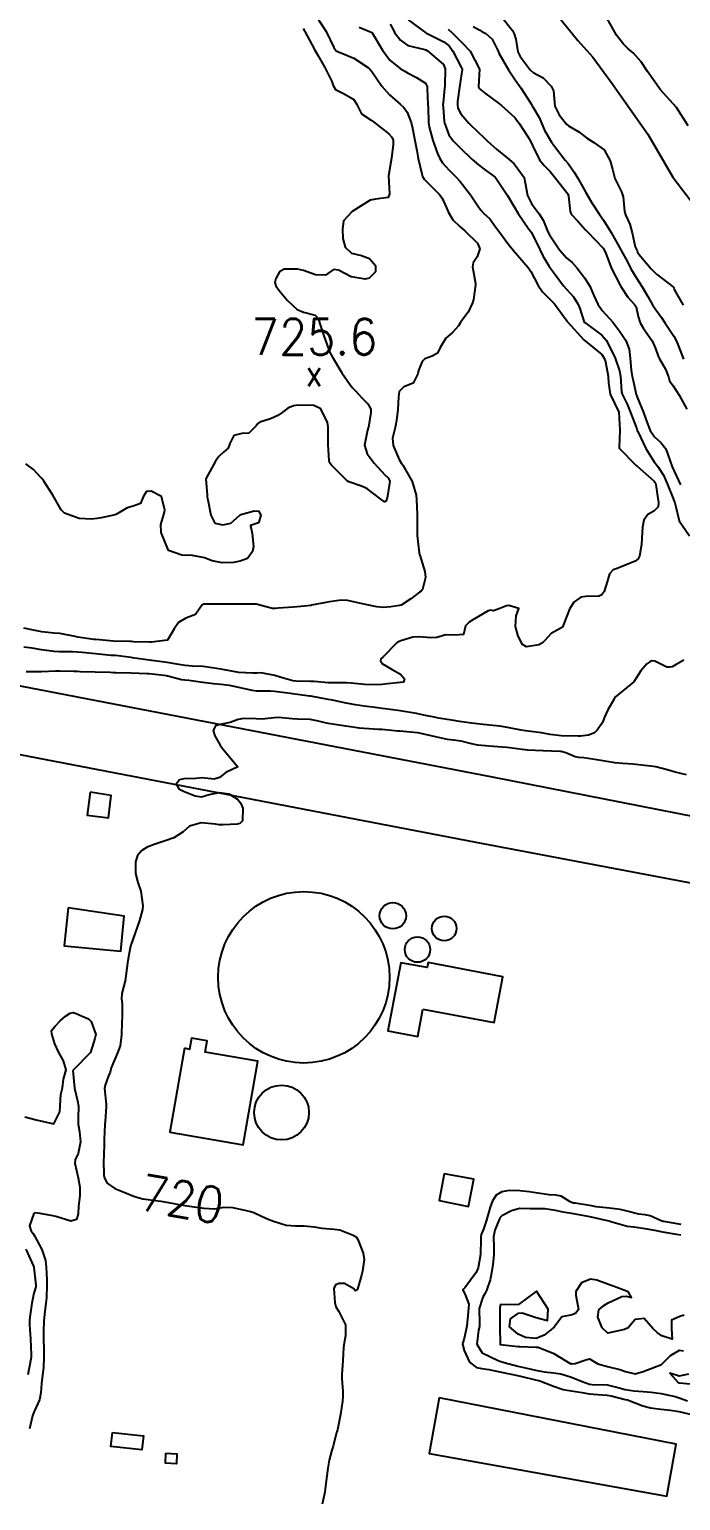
# Model space of a CAD drawing. Header units: metres. Extents: x 307586 to 320046, y 7427249 to 7434250.
# Drawn here: x 311384.5 to 311457.1, y 7432125.7 to 7432289.6 of the extents above; entities that cross this region are included whole.
import ezdxf
from ezdxf.enums import TextEntityAlignment as Align

# ---------------------------------------------------------------- set-up
doc = ezdxf.new("R2010")
doc.units = ezdxf.units.M
doc.header["$MEASUREMENT"] = 0
for name, color, linetype in [('Cotas', 45, 'Continuous'), ('Curvas de Nivel 1m', 11, 'Continuous'), ('Curvas de Nivel 5m', 15, 'Continuous'), ('Edificações', 30, 'Continuous'), ('Hidrografia', 140, 'Continuous'), ('Pontos Cotados', 45, 'Continuous'), ('Vias Primárias', 230, 'Continuous')]:
    doc.layers.add(name, color=color, linetype=linetype)
doc.styles.add('Style-STANDARD', font='STANDARD.shx')

# ---------------------------------------------------------------- blocks, each defined once
blk = doc.blocks.new('ELVTXT_121')
at = {"layer": 'Pontos Cotados', "linetype": 'Continuous', "style": 'Style-STANDARD'}
for s, height, p in [('725.6', 4, (0, 4)), ('x', 3, (0, 0))]:
    blk.add_text(s, height=height, dxfattribs=at).set_placement(p, align=Align.MIDDLE_CENTER)

msp = doc.modelspace()

# ---------------------------------------------------------------- linework, layer by layer
at = {"layer": 'Curvas de Nivel 1m', "flags": 128}
for points, elevation in [([(311437.03, 7432291.09), (311438.35, 7432289.43), (311438.53, 7432289.07), (311438.7, 7432288.48), (311438.92, 7432287.07), (311439.2, 7432286.54), (311440.3, 7432285.05), (311440.65, 7432284.76), (311441.77, 7432284.16), (311442.64, 7432283.23), (311442.77, 7432283.02), (311442.92, 7432282.72), (311443.07, 7432281.02), (311443.55, 7432280.06), (311444.36, 7432279), (311444.58, 7432278.81), (311445.73, 7432278.14), (311446.57, 7432277.49), (311447.41, 7432276.96), (311448.55, 7432276.15), (311449.22, 7432274.94), (311449.49, 7432273.98), (311449.74, 7432272.94), (311450.49, 7432271.46), (311450.67, 7432270.93), (311450.82, 7432269.28), (311450.93, 7432268.92), (311451.41, 7432267.87), (311451.66, 7432266.91), (311452, 7432265.33), (311452.22, 7432264.9), (311452.28, 7432264.77), (311452.41, 7432264.52), (311453.79, 7432262.89), (311454.38, 7432262.29), (311456.28, 7432260.85), (311456.32, 7432260.8), (311456.36, 7432260.6), (311457.35, 7432258.84)], 717), ([(311457.89, 7432278.84), (311456.6, 7432280.85), (311454.8, 7432282.88), (311454.73, 7432282.98), (311454.64, 7432283.11), (311453.37, 7432284.89), (311452.67, 7432285.94), (311451.82, 7432286.91), (311451.2, 7432287.44), (311450.69, 7432287.93), (311449.93, 7432288.94), (311448.83, 7432290.84)], 717), ([(311421.24, 7432289.82), (311422.59, 7432289.26), (311422.67, 7432289.23), (311422.7, 7432289.2), (311423.84, 7432287.25), (311424.67, 7432286.14), (311425.8, 7432285.22), (311426.35, 7432284.91), (311426.65, 7432284.74), (311427.64, 7432284.2), (311428.64, 7432283.56), (311428.81, 7432283.19), (311428.84, 7432282.98), (311428.91, 7432281.19), (311428.92, 7432280.87), (311428.99, 7432279.19), (311429.04, 7432278.72), (311429.44, 7432277.18), (311429.96, 7432275.75), (311430.22, 7432275.17), (311430.53, 7432274.69), (311431.26, 7432273.9), (311432.01, 7432273.15), (311432.5, 7432272.61), (311433.67, 7432271.13), (311434.47, 7432269.92), (311434.8, 7432269.44), (311435.12, 7432269.11), (311435.8, 7432268.45), (311436.45, 7432267.59), (311436.8, 7432267.09), (311437.93, 7432265.56), (311438.33, 7432265.07), (311438.41, 7432264.97), (311440.08, 7432263.05), (311440.39, 7432262.61), (311441.21, 7432261.04), (311441.67, 7432260.34), (311442.35, 7432259.68), (311443, 7432259.01), (311444.33, 7432257.23), (311444.4, 7432257.08), (311444.47, 7432257), (311446.29, 7432254.97), (311448.28, 7432253.34), (311448.54, 7432252.95), (311448.69, 7432252.52), (311448.99, 7432250.94), (311449.03, 7432250.15), (311449.22, 7432248.94), (311450.2, 7432246.93), (311450.3, 7432244.93), (311450.22, 7432242.99), (311450.23, 7432242.93), (311452.12, 7432241), (311452.22, 7432240.9), (311454.11, 7432239.23), (311454.26, 7432239.03), (311454.32, 7432238.88), (311454.53, 7432237.32), (311454.61, 7432236.87), (311454.56, 7432236.39), (311454.07, 7432235.9), (311453.42, 7432235.53), (311452.97, 7432234.89), (311452.81, 7432234.13), (311452.75, 7432232.89), (311452.72, 7432232.19), (311452.47, 7432230.9), (311452.32, 7432230.58), (311452, 7432230.35), (311450.99, 7432229.91), (311449.99, 7432229.53), (311449.54, 7432229.38), (311449.15, 7432228.94), (311448.87, 7432228.04), (311448.55, 7432226.94), (311448.3, 7432226.6), (311447.96, 7432226.43), (311446.51, 7432226.41), (311445.95, 7432226.32), (311445.18, 7432225.75), (311444.7, 7432224.99), (311443.91, 7432223), (311442.64, 7432222.28), (311441.89, 7432221.45), (311441.69, 7432221.22), (311441.26, 7432221.03), (311439.88, 7432220.81), (311439.46, 7432221.05), (311438.98, 7432221.98), (311438.67, 7432223.06), (311438.76, 7432224.23), (311439.04, 7432225.06), (311437.94, 7432225.39), (311437.66, 7432225.35), (311436.91, 7432225.08), (311436.21, 7432224.81), (311435.93, 7432224.89), (311435.62, 7432224.79), (311433.92, 7432223.79), (311433.5, 7432223.54), (311433.1, 7432223.13), (311432.86, 7432222.17), (311431.9, 7432222.1), (311430.92, 7432222.13), (311429.89, 7432221.83), (311429.28, 7432221.78), (311427.89, 7432221.92), (311427.23, 7432221.86), (311425.89, 7432221.46), (311425.71, 7432221.39), (311425.45, 7432221.22), (311423.87, 7432219.65), (311423.66, 7432219.45), (311423.61, 7432219.24), (311423.86, 7432218.88), (311424.91, 7432218.28), (311425.85, 7432217.73), (311426.31, 7432217.21), (311426.18, 7432216.86), (311425.84, 7432216.81), (311424.39, 7432216.67), (311423.83, 7432216.61), (311422.54, 7432216.55), (311421.83, 7432216.61), (311420.36, 7432216.75), (311419.84, 7432216.77), (311418.37, 7432216.77), (311417.84, 7432216.79), (311416.25, 7432216.92), (311415.84, 7432216.93), (311414.22, 7432216.97), (311413.84, 7432217.02), (311412.56, 7432217.37), (311411.85, 7432217.6), (311410.32, 7432217.88), (311409.85, 7432217.86), (311409.41, 7432217.85), (311407.85, 7432217.95), (311407.26, 7432218.03), (311405.85, 7432218.29), (311404.86, 7432218.47), (311403.85, 7432218.6), (311402.69, 7432218.65), (311401.86, 7432218.72), (311401.16, 7432218.82), (311399.86, 7432219.04), (311398.14, 7432219.27), (311397.86, 7432219.31), (311396, 7432219.57), (311395.86, 7432219.59), (311394.08, 7432219.81), (311393.87, 7432219.83), (311393.62, 7432219.84), (311391.87, 7432220), (311390.37, 7432220.15), (311389.87, 7432220.2), (311389.3, 7432220.23), (311387.87, 7432220.24), (311387.26, 7432220.28), (311385.87, 7432220.47), (311384.8, 7432220.63), (311383.87, 7432220.76)], 722), ([(311416.72, 7432290.62), (311417.58, 7432289.32), (311418.44, 7432287.56), (311418.56, 7432287.31), (311418.68, 7432287.17), (311418.94, 7432287.05), (311420.67, 7432286.35), (311422.3, 7432285.27), (311422.48, 7432285.09), (311422.65, 7432284.86), (311423.79, 7432283.25), (311424.62, 7432282.29), (311425.81, 7432281.22), (311426.24, 7432280.85), (311426.59, 7432280.34), (311427.05, 7432279.21), (311427.21, 7432278.57), (311427.45, 7432277.2), (311427.66, 7432276.09), (311427.83, 7432275.2), (311428.23, 7432273.48), (311428.32, 7432273.19), (311428.51, 7432272.89), (311430.19, 7432271.17), (311430.48, 7432270.77), (311430.98, 7432269.68), (311431.2, 7432269.16), (311431.68, 7432268.37), (311432.45, 7432267.62), (311433.02, 7432267.13), (311434.42, 7432265.77), (311434.68, 7432265.12), (311434.4, 7432264.23), (311433.96, 7432263.56), (311433.88, 7432263.13), (311434.22, 7432261.27), (311434.23, 7432261.12), (311433.98, 7432259.49), (311433.89, 7432259.12), (311433.39, 7432258.07), (311432.7, 7432257.14), (311432.54, 7432256.92), (311432.31, 7432256.55), (311431.64, 7432255.81), (311430.89, 7432255.16), (311430.28, 7432254.13), (311429.96, 7432253.49), (311429.37, 7432253.18), (311428.57, 7432252.88), (311428.26, 7432252.57), (311427.87, 7432251.57), (311427.79, 7432251.19), (311427.26, 7432250.17), (311426.23, 7432249.74), (311425.72, 7432249.22), (311425.63, 7432248.63), (311425.56, 7432247.22), (311425.42, 7432245.99), (311425.25, 7432245.22), (311424.97, 7432244.04), (311425.03, 7432243.23), (311425.69, 7432241.66), (311425.97, 7432241.21), (311426.04, 7432241.13), (311426.12, 7432241.04), (311427.17, 7432239.2), (311427.59, 7432237.69), (311427.64, 7432237.19), (311427.72, 7432235.53), (311427.72, 7432235.19), (311427.7, 7432233.53), (311427.71, 7432233.19), (311427.93, 7432231.26), (311427.95, 7432231.19), (311428, 7432231.02), (311428.57, 7432229.18), (311428.63, 7432228.53), (311428.29, 7432227.19), (311428.14, 7432227), (311427.96, 7432226.87), (311426.99, 7432226.15), (311425.94, 7432225.44), (311425.76, 7432225.38), (311424.79, 7432225.23), (311423.93, 7432225.19), (311423.21, 7432225.25), (311421.94, 7432225.51), (311421.61, 7432225.59), (311419.94, 7432225.97), (311419.26, 7432225.98), (311417.94, 7432225.81), (311417.52, 7432225.74), (311415.93, 7432225.42), (311415.86, 7432225.41), (311415.17, 7432225.34), (311413.93, 7432225.22), (311412.21, 7432225.1), (311411.93, 7432225.06), (311411.59, 7432225.05), (311410.34, 7432225.4), (311409.93, 7432225.52), (311409.81, 7432225.53), (311407.93, 7432225.53), (311407.83, 7432225.53), (311405.93, 7432225.54), (311405.85, 7432225.54), (311403.93, 7432225.54), (311403.88, 7432225.53), (311403.75, 7432225.48), (311403.03, 7432224.39), (311401.92, 7432224), (311401.11, 7432223.51), (311400.63, 7432222.79), (311399.88, 7432221.53), (311398.1, 7432221.33), (311397.88, 7432221.32), (311396.1, 7432221.35), (311395.88, 7432221.37), (311395.69, 7432221.38), (311393.88, 7432221.44), (311391.9, 7432221.6), (311391.88, 7432221.61), (311391.87, 7432221.6), (311391.69, 7432221.62), (311389.89, 7432221.88), (311389.6, 7432221.94), (311387.89, 7432222.26), (311387.24, 7432222.33), (311385.89, 7432222.47), (311384.95, 7432222.65), (311383.9, 7432222.88)], 723), ([(311415.01, 7432289.66), (311415.18, 7432289.35), (311415.72, 7432288.37), (311416.26, 7432287.34), (311416.67, 7432286.61), (311417.43, 7432285.32), (311418.19, 7432283.77), (311418.36, 7432283.31), (311418.63, 7432282.89), (311419.52, 7432282.41), (311420.61, 7432281.78), (311420.95, 7432281.28), (311421.5, 7432280.18), (311422.58, 7432279.44), (311422.85, 7432279.26), (311424.57, 7432277.92), (311424.89, 7432277.56), (311425.02, 7432277.23), (311425.05, 7432276.74), (311424.86, 7432275.24), (311424.51, 7432273.24), (311424.62, 7432271.24), (311424.48, 7432270.83), (311423.06, 7432270.67), (311422.48, 7432270.55), (311420.46, 7432269.29), (311419.5, 7432268.25), (311419.38, 7432267.3), (311419.44, 7432266.29), (311419.7, 7432265.3), (311420.41, 7432264.63), (311421.5, 7432264.37), (311422.4, 7432264.05), (311423.07, 7432263.25), (311423.06, 7432262.57), (311422.37, 7432261.87), (311421.91, 7432261.73), (311420.37, 7432262.02), (311418.93, 7432262.76), (311418.39, 7432262.83), (311417.51, 7432262.18), (311416.38, 7432262.22), (311415.03, 7432262.7), (311414.39, 7432262.86), (311412.9, 7432262.86), (311412.38, 7432262.57), (311411.95, 7432261.81), (311411.85, 7432261.39), (311411.96, 7432260.99), (311412.35, 7432260.47), (311413.25, 7432259.37), (311414.33, 7432258.37), (311415.06, 7432258.08), (311416.33, 7432257.72), (311416.7, 7432257.33), (311416.87, 7432256.77), (311417.36, 7432255.32), (311417.99, 7432253.59), (311418.12, 7432253.31), (311418.27, 7432253.04), (311419.33, 7432251.3), (311420.23, 7432249.97), (311420.55, 7432249.61), (311420.87, 7432249.28), (311421.51, 7432248.57), (311422.21, 7432247.86), (311422.54, 7432247.26), (311422.56, 7432246.89), (311422.28, 7432245.26), (311422.26, 7432245.17), (311422.17, 7432244.92), (311421.83, 7432243.26), (311422.14, 7432242.3), (311422.91, 7432241.25), (311424.11, 7432239.95), (311424.48, 7432239.61), (311424.68, 7432239.23), (311424.41, 7432237.56), (311424.32, 7432237.24), (311424.25, 7432237.07), (311424.08, 7432236.96), (311423.67, 7432237.24), (311422.09, 7432238.41), (311421.52, 7432238.7), (311420.1, 7432239.18), (311419.91, 7432239.29), (311418.12, 7432241.07), (311417.96, 7432241.31), (311417.91, 7432241.53), (311417.8, 7432243.31), (311417.81, 7432243.66), (311417.78, 7432245.31), (311417.71, 7432245.78), (311416.99, 7432247.32), (311416.21, 7432247.67), (311414.57, 7432247.72), (311414.21, 7432247.67), (311413.95, 7432247.62), (311413.29, 7432247.37), (311412.68, 7432246.89), (311412.19, 7432246.56), (311411.38, 7432246.2), (311410.18, 7432245.8), (311409.94, 7432245.65), (311409.76, 7432245.41), (311408.97, 7432244.61), (311408.16, 7432244.55), (311407.28, 7432244.32), (311406.85, 7432243.44), (311406.67, 7432242.92), (311406.14, 7432242.47), (311405.61, 7432241.98), (311405.24, 7432241.46), (311404.21, 7432239.59), (311404.18, 7432239.48), (311404.32, 7432237.71), (311404.33, 7432237.48), (311404.37, 7432237.18), (311404.71, 7432235.47), (311405.16, 7432234.58), (311406.04, 7432234.38), (311406.94, 7432234.55), (311407.93, 7432235.43), (311407.99, 7432235.5), (311408.05, 7432235.52), (311409.55, 7432235.93), (311410.06, 7432235.89), (311410.29, 7432235.41), (311410.04, 7432234.6), (311409.14, 7432234.32), (311409.32, 7432233.42), (311409.47, 7432231.95), (311409.38, 7432231.42), (311408.79, 7432230.62), (311407.99, 7432230.34), (311407.23, 7432230.2), (311405.99, 7432230.13), (311404.88, 7432230.36), (311404, 7432230.7), (311402.5, 7432230.99), (311402, 7432230.96), (311401.49, 7432231), (311400, 7432231.53), (311399.18, 7432233.54), (311399.15, 7432234.43), (311399.48, 7432235.54), (311399.6, 7432236), (311399.23, 7432237.54), (311398.09, 7432238.14), (311397.56, 7432238.09), (311397.23, 7432237.56), (311396.89, 7432236.74), (311396.07, 7432236.47), (311395.38, 7432236.26), (311394.3, 7432235.6), (311394.05, 7432235.48), (311392.5, 7432235.17), (311392.05, 7432235.09), (311391.41, 7432235), (311390.05, 7432235.08), (311388.41, 7432235.67), (311388.06, 7432236.04), (311387.13, 7432237.68), (311386.1, 7432239.24), (311385.91, 7432239.5), (311385.75, 7432239.7), (311384.96, 7432240.55), (311384.12, 7432241.17)], 724), ([(311424.71, 7432290.15), (311425.02, 7432289.55), (311425.2, 7432289.23), (311425.84, 7432288.37), (311426.69, 7432287.77), (311428.55, 7432287.32), (311428.68, 7432287.29), (311428.88, 7432287.19), (311430.66, 7432285.65), (311430.82, 7432285.17), (311430.8, 7432283.33), (311430.78, 7432283.17), (311430.77, 7432283.03), (311430.61, 7432281.4), (311430.59, 7432281.19), (311430.59, 7432281.17), (311430.6, 7432280.92), (311430.73, 7432279.31), (311430.75, 7432279.17), (311431.25, 7432277.84), (311431.73, 7432277.15), (311432.55, 7432276.34), (311433.79, 7432275.13), (311434.53, 7432274.49), (311435.31, 7432273.9), (311436.39, 7432273.09), (311436.51, 7432272.96), (311437.78, 7432271.08), (311438.47, 7432269.89), (311438.96, 7432269.07), (311440.17, 7432267.33), (311440.38, 7432267.05), (311440.44, 7432266.95), (311441.39, 7432265.04), (311441.73, 7432264.35), (311442.4, 7432263.24), (311442.55, 7432263.02), (311442.96, 7432262.43), (311444, 7432261), (311444.36, 7432260.62), (311445.14, 7432259.78), (311445.62, 7432258.98), (311445.83, 7432258.47), (311446.31, 7432256.97), (311446.32, 7432256.95), (311446.38, 7432256.91), (311448.3, 7432255.52), (311448.78, 7432254.95), (311449.33, 7432253.89), (311449.76, 7432252.94), (311450.25, 7432251.55), (311450.37, 7432250.93), (311450.48, 7432249.18), (311450.54, 7432248.93), (311451.11, 7432247.81), (311451.47, 7432246.91), (311452.18, 7432245.06), (311452.24, 7432244.9), (311452.3, 7432244.77), (311453.18, 7432242.89), (311454.13, 7432241.41), (311454.53, 7432240.87), (311455.15, 7432239.9), (311455.62, 7432238.86), (311455.75, 7432238.51), (311456.09, 7432237.68), (311456.43, 7432236.85), (311456.55, 7432236.38), (311456.91, 7432234.84), (311458.04, 7432233.14)], 721), ([(311431.15, 7432289.6), (311431.64, 7432289.16), (311432.16, 7432288.61), (311432.69, 7432288.12), (311433.6, 7432287.13), (311434.65, 7432285.12), (311434.55, 7432283.2), (311434.56, 7432283.12), (311434.63, 7432282.99), (311435.35, 7432282.39), (311436.61, 7432281.46), (311437.11, 7432281.08), (311438.59, 7432279.76), (311439.12, 7432279.06), (311440.07, 7432277.56), (311440.36, 7432277.05), (311440.56, 7432276.63), (311441.35, 7432275.04), (311441.88, 7432274.39), (311442.52, 7432273.72), (311443.12, 7432273.01), (311444.49, 7432271.24), (311444.58, 7432271), (311444.76, 7432269.29), (311444.87, 7432268.99), (311445.64, 7432268.17), (311446.45, 7432267.26), (311446.72, 7432266.97), (311448.42, 7432265.2), (311448.59, 7432264.95), (311448.75, 7432264.61), (311449.38, 7432262.94), (311450.36, 7432260.99), (311450.39, 7432260.93), (311451.17, 7432259.73), (311451.94, 7432258.91), (311452.1, 7432258.66), (311452.33, 7432257.57), (311452.55, 7432256.9), (311452.95, 7432256.26), (311453.89, 7432254.88), (311454.28, 7432254.03), (311454.57, 7432253.17), (311454.7, 7432252.87), (311455.4, 7432251.72), (311455.72, 7432250.86), (311455.81, 7432250.43), (311456.23, 7432249.85), (311456.89, 7432248.84), (311457.77, 7432247.28)], 719), ([(311433.94, 7432289.9), (311434.71, 7432289.47), (311434.93, 7432289.35), (311435.35, 7432289.11), (311436.07, 7432288.47), (311436.68, 7432287.28), (311436.76, 7432287.09), (311436.83, 7432286.93), (311437.9, 7432285.08), (311438.64, 7432283.95), (311439.25, 7432283.06), (311440.4, 7432281.26), (311440.53, 7432281.05), (311440.6, 7432280.95), (311441.31, 7432279.75), (311441.61, 7432279.03), (311441.9, 7432278.35), (311442.56, 7432277.2), (311442.69, 7432277.02), (311443.14, 7432276.43), (311444.22, 7432275), (311444.53, 7432274.62), (311445.21, 7432273.68), (311445.6, 7432272.98), (311446.49, 7432271.39), (311446.75, 7432270.97), (311447.19, 7432270.25), (311448.03, 7432268.95), (311448.46, 7432268.33), (311449.32, 7432266.94), (311450.41, 7432265.01), (311450.46, 7432264.93), (311451.14, 7432263.66), (311451.52, 7432262.91), (311452.37, 7432261.51), (311452.79, 7432260.9), (311453.42, 7432259.82), (311453.95, 7432258.88), (311454.34, 7432258.3), (311454.95, 7432257.49), (311455.36, 7432256.86), (311456.3, 7432255.41), (311456.62, 7432254.85), (311456.83, 7432254.3), (311457.38, 7432252.84)], 718), ([(311457.41, 7432219.29), (311456.57, 7432218.84), (311456.13, 7432218.57), (311455.86, 7432218.51), (311455.54, 7432218.54), (311454.86, 7432218.87), (311454.19, 7432219.2), (311453.87, 7432219.22), (311453.63, 7432219.12), (311453.32, 7432218.89), (311452.64, 7432218.11), (311451.84, 7432216.9), (311449.82, 7432215.23), (311449.69, 7432215.06), (311449.62, 7432214.93), (311448.96, 7432213.78), (311448.6, 7432212.94), (311448.37, 7432212.36), (311447.77, 7432211.51), (311447.49, 7432211.23), (311446.81, 7432210.96), (311445.9, 7432210.83), (311445.76, 7432210.85), (311445.64, 7432210.85), (311443.76, 7432210.87), (311442.53, 7432211.01), (311441.77, 7432211.17), (311441.58, 7432211.21), (311439.77, 7432211.43), (311439.31, 7432211.51), (311437.77, 7432211.81), (311436.91, 7432211.95), (311435.78, 7432212.07), (311434.72, 7432212.17), (311433.78, 7432212.28), (311432.44, 7432212.48), (311431.78, 7432212.58), (311430.1, 7432212.85), (311429.79, 7432212.91), (311428.44, 7432213.18), (311427.79, 7432213.32), (311427.64, 7432213.35), (311425.8, 7432213.65), (311424.43, 7432213.86), (311423.8, 7432213.92), (311423.03, 7432214.02), (311421.8, 7432214.19), (311420.85, 7432214.32), (311419.81, 7432214.51), (311418.26, 7432214.85), (311417.81, 7432214.94), (311415.86, 7432215.28), (311415.81, 7432215.29), (311415.77, 7432215.29), (311415.47, 7432215.34), (311413.82, 7432215.55), (311413.6, 7432215.58), (311411.82, 7432215.82), (311411.36, 7432215.85), (311409.82, 7432215.86), (311409.32, 7432215.91), (311407.83, 7432216.26), (311406.79, 7432216.48), (311405.83, 7432216.6), (311405.03, 7432216.66), (311403.83, 7432216.82), (311402.28, 7432217.06), (311401.84, 7432217.09), (311401.46, 7432217.12), (311399.92, 7432217.53), (311399.86, 7432217.54), (311399.84, 7432217.54), (311399.82, 7432217.55), (311397.85, 7432217.77), (311397.61, 7432217.79), (311395.85, 7432217.86), (311394.14, 7432217.89), (311393.85, 7432217.91), (311393.52, 7432217.93), (311391.85, 7432217.97), (311390.21, 7432218.01), (311389.85, 7432218.03), (311389.46, 7432218.04), (311387.85, 7432218.07), (311387.44, 7432218.08), (311385.85, 7432218), (311384.13, 7432218)], 721), ([(311383.99, 7432168.45), (311385.25, 7432168.1), (311387.24, 7432167.67), (311387.91, 7432169.01), (311387.92, 7432169.66), (311388, 7432170.93), (311388.18, 7432171.66), (311388.32, 7432172.64), (311388.59, 7432173.66), (311388.32, 7432174.67), (311387.74, 7432175.67), (311387.35, 7432176.57), (311387, 7432177.67), (311386.98, 7432178.06), (311387.37, 7432178.53), (311387.92, 7432179.12), (311388.53, 7432179.66), (311389.05, 7432179.99), (311389.39, 7432180.06), (311389.7, 7432179.96), (311390.37, 7432179.64), (311391.1, 7432179.34), (311391.38, 7432179.06), (311391.89, 7432177.61), (311391.81, 7432177.16), (311391.33, 7432175.62), (311389.38, 7432173.65), (311389.36, 7432173.6), (311389.54, 7432171.65), (311389.86, 7432170.24), (311389.96, 7432169.64), (311389.93, 7432168.32), (311389.95, 7432167.64), (311390.09, 7432166.77), (311390.2, 7432165.64), (311389.92, 7432164.36), (311389.59, 7432163.64), (311389.56, 7432163.28), (311389.94, 7432161.64), (311390.12, 7432160.6), (311390.12, 7432159.64), (311389.99, 7432158.49), (311389.94, 7432157.64), (311389.76, 7432156.99), (311389.11, 7432156.83), (311387.46, 7432157.33), (311387.12, 7432157.43), (311385.71, 7432157.68), (311385.12, 7432157.74), (311384.99, 7432157.69), (311384.5, 7432156.3), (311384.7, 7432155.7), (311384.87, 7432155.47), (311385.09, 7432155.19), (311385.9, 7432153.68), (311386.29, 7432152.44), (311386.39, 7432151.68), (311386.43, 7432150.28), (311386.44, 7432149.68), (311386.41, 7432148.28), (311386.34, 7432147.68), (311386.2, 7432146.46), (311386.13, 7432145.68), (311386.08, 7432144.56), (311386.09, 7432143.68), (311386.1, 7432142.51), (311386.11, 7432141.68), (311386.07, 7432140.52), (311385.96, 7432139.68), (311385.84, 7432138.73), (311385.77, 7432137.68), (311385.63, 7432136.92), (311385.09, 7432135.69), (311385.01, 7432135.53), (311384.85, 7432135.14), (311384.5, 7432133.69)], 721), ([(311457.12, 7432156.43), (311455.19, 7432156.78), (311455.12, 7432156.79), (311454.9, 7432156.85), (311453.68, 7432157.42), (311453.13, 7432157.51), (311452.42, 7432157.59), (311451.13, 7432157.92), (311450.34, 7432158.12), (311449.14, 7432158.28), (311447.65, 7432158.43), (311447.14, 7432158.51), (311445.3, 7432158.81), (311445.14, 7432158.84), (311445.03, 7432158.86), (311444.76, 7432158.98), (311443.76, 7432159.6), (311443.15, 7432159.7), (311442.42, 7432159.74), (311441.15, 7432159.92), (311440.19, 7432160.07), (311439.15, 7432160.2), (311437.98, 7432160.24), (311437.15, 7432160.1), (311436.5, 7432159.72), (311436.12, 7432159.08), (311435.84, 7432158.38), (311435.47, 7432157.09), (311435.4, 7432156.81), (311435.11, 7432155.91), (311434.86, 7432155.33), (311434.8, 7432155.09), (311434.8, 7432154.8), (311434.77, 7432153.09), (311434.52, 7432151.63), (311434.29, 7432151.1), (311433.03, 7432149.39), (311432.88, 7432149.26), (311432.8, 7432149.12), (311433.02, 7432148.72), (311433.46, 7432147.56), (311433.43, 7432147.11), (311433.39, 7432146.72), (311433.24, 7432145.12), (311432.96, 7432143.76), (311432.8, 7432143.28), (311432.78, 7432143.12), (311432.94, 7432142.42), (311433.54, 7432141.11), (311434.33, 7432140.51), (311434.92, 7432140.4), (311435.7, 7432140.3), (311436.91, 7432140.02), (311438.2, 7432139.77), (311438.91, 7432139.62), (311439.37, 7432139.51), (311440.9, 7432139.14), (311441.38, 7432139.02), (311442.9, 7432138.44), (311443.98, 7432138.07), (311444.89, 7432137.93), (311446.11, 7432137.74), (311446.89, 7432137.6), (311448.34, 7432137.49), (311448.89, 7432137.45), (311449.32, 7432137.36), (311450.88, 7432136.97), (311451.15, 7432136.9), (311452.87, 7432136.23), (311453.72, 7432136.02), (311454.87, 7432135.86), (311455.94, 7432135.77), (311456.86, 7432135.6), (311458.45, 7432135.23)], 719), ([(311457.1, 7432155.24), (311456.61, 7432155.32), (311455.1, 7432155.6), (311454.19, 7432155.78), (311453.11, 7432155.98), (311451.87, 7432156.14), (311451.11, 7432156.24), (311449.3, 7432156.75), (311449.12, 7432156.8), (311448.58, 7432156.94), (311447.13, 7432157.25), (311446.76, 7432157.32), (311445.13, 7432157.62), (311443.98, 7432157.83), (311443.13, 7432158.02), (311441.95, 7432158.2), (311441.13, 7432158.2), (311440.29, 7432158.19), (311439.13, 7432158.22), (311438.21, 7432157.98), (311437.13, 7432157.41), (311436.96, 7432157.23), (311436.89, 7432157.07), (311436.37, 7432155.81), (311436.23, 7432155.08), (311436.25, 7432153.91), (311436.25, 7432153.08), (311436.14, 7432151.99), (311436.01, 7432151.08), (311435.83, 7432150.29), (311435.44, 7432149.09), (311435.3, 7432148.8), (311435.02, 7432148.34), (311434.63, 7432147.1), (311434.66, 7432145.41), (311434.66, 7432145.09), (311434.55, 7432144.67), (311434.36, 7432143.1), (311434.94, 7432142.15), (311436.72, 7432141.28), (311436.93, 7432141.21), (311437.39, 7432141.07), (311438.92, 7432140.66), (311440.25, 7432140.36), (311440.91, 7432140.22), (311441.88, 7432140.04), (311442.91, 7432139.93), (311443.73, 7432139.8), (311444.91, 7432139.45), (311446.09, 7432138.96), (311446.9, 7432138.67), (311447.21, 7432138.64), (311448.9, 7432138.58), (311450.23, 7432138.25), (311450.89, 7432138.07), (311451.85, 7432137.93), (311452.89, 7432137.85), (311453.8, 7432137.78), (311454.89, 7432137.61), (311456.45, 7432137.27), (311456.89, 7432137.15), (311457.85, 7432136.82)], 718), ([(311384.12, 7432153.7), (311384.95, 7432151.79), (311384.99, 7432151.69), (311385, 7432151.65), (311385.04, 7432151.36), (311385.22, 7432149.69), (311385.21, 7432149.5), (311385.01, 7432148.78), (311384.76, 7432147.69), (311384.55, 7432146.12), (311384.53, 7432145.7), (311384.53, 7432145.26), (311384.62, 7432143.7), (311384.69, 7432141.93), (311384.69, 7432141.69), (311384.65, 7432141.43), (311384.34, 7432139.7)], 722), ([(311457.47, 7432146.35), (311456.99, 7432146.2), (311456.04, 7432145.78), (311456.05, 7432144.84), (311456.11, 7432143.69), (311454.96, 7432144.03), (311454.48, 7432144.37), (311453.96, 7432144.87), (311452.99, 7432145.96), (311452.01, 7432145.86), (311451.17, 7432144.9), (311451.02, 7432144.85), (311450.97, 7432144.83), (311450.8, 7432144.74), (311448.97, 7432144.36), (311448.33, 7432144.94), (311447.83, 7432146.11), (311447.94, 7432146.94), (311448.51, 7432147.44), (311449.01, 7432147.73), (311450.52, 7432148.41), (311451.02, 7432148.45), (311451.6, 7432148.31), (311451.25, 7432148.9), (311451.02, 7432149.03), (311449.65, 7432149.54), (311449.03, 7432149.76), (311447.72, 7432150.26), (311447.04, 7432150.37), (311446.03, 7432149.96), (311445.41, 7432148.97), (311445.41, 7432148.57), (311445.68, 7432146.96), (311445.39, 7432146.58), (311444.99, 7432146.38), (311443.83, 7432146.15), (311442.97, 7432145), (311441.85, 7432144.12), (311440.96, 7432143.75), (311439.79, 7432143.87), (311438.96, 7432144.23), (311437.99, 7432145.06), (311438.11, 7432145.93), (311439, 7432146.58), (311439.43, 7432146.61), (311440.99, 7432146.08), (311442.25, 7432145.74), (311442.3, 7432147.01), (311441.02, 7432149.02), (311439.01, 7432147.55), (311438.58, 7432147.48), (311437.01, 7432147.53), (311436.92, 7432147.15), (311436.91, 7432147.07), (311436.93, 7432145.11), (311436.94, 7432145.07), (311436.95, 7432143.07), (311438.95, 7432142.86), (311439.16, 7432142.84), (311440.95, 7432142.8), (311441.2, 7432142.77), (311442.94, 7432142.06), (311444.75, 7432140.97), (311444.9, 7432140.95), (311444.92, 7432140.94), (311444.96, 7432140.93), (311445.31, 7432140.97), (311446.51, 7432141.38), (311446.93, 7432141.5), (311447.86, 7432140.94), (311448.92, 7432140.62), (311450.31, 7432140.3), (311450.91, 7432140.06), (311451.99, 7432139.81), (311452.91, 7432140.08), (311454.92, 7432140.85), (311455.94, 7432141.84), (311456.95, 7432142.44), (311457.38, 7432142.39)], 717), ([(311457.95, 7432139.79), (311456.91, 7432139.57), (311455.87, 7432139.88), (311456.78, 7432138.83), (311456.9, 7432138.81), (311456.93, 7432138.8), (311458.9, 7432138.61)], 717)]:
    msp.add_lwpolyline(points, dxfattribs=dict(at, elevation=elevation))
at = {"layer": 'Curvas de Nivel 5m', "elevation": 720, "flags": 128}
for points in [[(311426.72, 7432290.62), (311428.67, 7432289.19), (311428.7, 7432289.17), (311428.74, 7432289.16), (311430.69, 7432288.17), (311431.26, 7432287.74), (311431.7, 7432287.15), (311432.66, 7432285.29), (311432.71, 7432285.14), (311432.72, 7432285.07), (311432.65, 7432284.6), (311432.44, 7432283.14), (311432.22, 7432281.54), (311432.19, 7432281.15), (311432.25, 7432280.79), (311432.59, 7432280.15), (311433.48, 7432279.13), (311434.57, 7432278.05), (311435.05, 7432277.59), (311435.55, 7432277.11), (311436.55, 7432276.22), (311437.97, 7432275.08), (311438.53, 7432274.58), (311439.62, 7432273.06), (311439.89, 7432271.65), (311440.01, 7432271.05), (311440.47, 7432270.17), (311440.95, 7432269.52), (311441.31, 7432269.04), (311441.74, 7432268.31), (311442.28, 7432267.02), (311442.44, 7432266.7), (311443.58, 7432265.01), (311444.4, 7432264.1), (311445, 7432263.59), (311445.54, 7432262.98), (311446.38, 7432261.87), (311446.94, 7432260.96), (311447.39, 7432259.93), (311447.83, 7432258.96), (311448.34, 7432258.25), (311449.52, 7432256.94), (311450.31, 7432255.92), (311450.97, 7432254.92), (311451.33, 7432253.96), (311451.43, 7432252.91), (311451.56, 7432251.61), (311451.68, 7432250.91), (311451.77, 7432250.44), (311452.11, 7432248.9), (311452.14, 7432248.82), (311452.22, 7432248.59), (311452.94, 7432246.89), (311453.34, 7432245.73), (311453.69, 7432244.88), (311454.17, 7432244.17), (311454.86, 7432243.57), (311455.41, 7432242.86), (311456.12, 7432240.85), (311457.07, 7432238.84)], [(311457.72, 7432206.54), (311456.46, 7432206.84), (311455.72, 7432207.05), (311454.29, 7432207.43), (311453.73, 7432207.51), (311453.03, 7432207.59), (311451.73, 7432207.73), (311450.61, 7432207.79), (311449.73, 7432207.88), (311448.61, 7432208.07), (311447.74, 7432208.19), (311446.29, 7432208.41), (311445.74, 7432208.47), (311445.3, 7432208.54), (311444.29, 7432208.99), (311443.86, 7432209.11), (311443.74, 7432209.12), (311443.61, 7432209.13), (311441.74, 7432209.21), (311439.99, 7432209.29), (311439.75, 7432209.32), (311439.43, 7432209.37), (311437.75, 7432209.57), (311437.19, 7432209.63), (311435.75, 7432209.74), (311434.49, 7432209.85), (311433.75, 7432209.99), (311432.61, 7432210.28), (311431.76, 7432210.38), (311431.08, 7432210.47), (311429.76, 7432210.78), (311427.96, 7432211.19), (311427.76, 7432211.21), (311427.74, 7432211.21), (311425.77, 7432211.4), (311425.57, 7432211.41), (311423.77, 7432211.57), (311423.41, 7432211.6), (311421.77, 7432211.71), (311421.29, 7432211.75), (311419.77, 7432211.94), (311419.01, 7432212.06), (311417.78, 7432212.25), (311416.54, 7432212.56), (311415.78, 7432212.71), (311414.39, 7432212.75), (311413.78, 7432212.77), (311412.26, 7432212.91), (311411.79, 7432212.88), (311410.44, 7432212.74), (311409.78, 7432212.78), (311408.39, 7432212.82), (311407.78, 7432212.69), (311406.86, 7432212.36), (311405.77, 7432212.13), (311405.24, 7432211.99), (311404.99, 7432211.46), (311405.17, 7432210.87), (311405.75, 7432209.85), (311406.03, 7432209.45), (311407.72, 7432207.43), (311406.38, 7432206.78), (311405.7, 7432206.24), (311405.11, 7432206.05), (311403.7, 7432206.19), (311403.05, 7432206.14), (311401.7, 7432206.08), (311401.24, 7432205.97), (311400.86, 7432205.51), (311401.16, 7432204.98), (311401.69, 7432204.73), (311402.97, 7432204.19), (311403.68, 7432204.07), (311404.54, 7432204.33), (311405.68, 7432204.55), (311406.72, 7432204.4), (311407.68, 7432203.82), (311408.04, 7432203.43), (311408.27, 7432202.81), (311408.26, 7432201.42), (311407.97, 7432201.1), (311407.64, 7432201.04), (311406.1, 7432200.98), (311405.64, 7432200.98), (311405.23, 7432201.05), (311403.64, 7432201.19), (311402.33, 7432200.8), (311401.63, 7432200.2), (311400.59, 7432199.52), (311399.62, 7432199.18), (311398.39, 7432198.77), (311397.61, 7432198.47), (311397.05, 7432198.11), (311396.56, 7432197.56), (311396.32, 7432196.83), (311396.32, 7432195.56), (311396.58, 7432194.54), (311396.91, 7432193.56), (311397.14, 7432191.95), (311397.1, 7432191.55), (311396.76, 7432190.3), (311396.51, 7432189.56), (311396.25, 7432188.81), (311395.82, 7432187.57), (311395.75, 7432187.3), (311395.46, 7432185.8), (311395.43, 7432185.6), (311395.43, 7432185.57), (311395.42, 7432185.54), (311395.16, 7432183.57), (311394.81, 7432182.18), (311394.78, 7432181.58), (311394.83, 7432181.02), (311394.84, 7432179.58), (311394.8, 7432179), (311394.75, 7432177.58), (311394.6, 7432176.33), (311394.33, 7432175.58), (311393.61, 7432173.89), (311393.55, 7432173.6), (311393.5, 7432173.41), (311393.3, 7432172.99), (311392.93, 7432171.96), (311392.89, 7432171.6), (311393.05, 7432169.82), (311393.06, 7432169.6), (311392.94, 7432167.91), (311392.92, 7432167.6), (311392.85, 7432165.97), (311392.85, 7432165.6), (311392.8, 7432164), (311392.76, 7432163.6), (311392.81, 7432161.96), (311392.89, 7432161.6), (311393.16, 7432161.05), (311394.02, 7432160.46), (311395.15, 7432160), (311396.21, 7432159.56), (311397.14, 7432159.3), (311397.44, 7432159.25), (311399.14, 7432159.03), (311400.43, 7432158.81), (311401.13, 7432158.67), (311402.1, 7432158.52), (311403.13, 7432158.39), (311403.93, 7432158.26), (311405.13, 7432158.21), (311406.21, 7432158.36), (311407.13, 7432158.33), (311408.52, 7432158.03), (311409.13, 7432157.9), (311409.52, 7432157.8), (311410.38, 7432157.39), (311411.12, 7432157.04), (311411.69, 7432156.8), (311413.11, 7432156.37), (311414.17, 7432156.28), (311415.11, 7432156.29), (311416.24, 7432156.19), (311417.1, 7432156.05), (311418.47, 7432155.93), (311419.1, 7432155.85), (311420.57, 7432155.27), (311420.9, 7432155.07), (311421.09, 7432154.79), (311421.71, 7432153.25), (311421.79, 7432152.53), (311421.61, 7432151.25), (311421.51, 7432150.79), (311421.07, 7432149.26), (311421.06, 7432149.23), (311421.02, 7432149.16), (311420.82, 7432149.06), (311420.64, 7432149.27), (311419.63, 7432149.88), (311419.03, 7432149.86), (311418.61, 7432149.71), (311418.44, 7432149.3), (311418.55, 7432147.75), (311418.66, 7432147.29), (311418.99, 7432146.74), (311419.71, 7432145.28), (311419.71, 7432144.03), (311419.56, 7432143.28), (311419.5, 7432142.73), (311419.44, 7432141.28), (311419.33, 7432139.71), (311419.33, 7432139.28), (311419.44, 7432137.84), (311419.43, 7432137.28), (311419.38, 7432136.78), (311419.17, 7432135.29), (311418.84, 7432133.58), (311418.77, 7432133.36), (311418.74, 7432133.29), (311418.35, 7432131.76), (311418.21, 7432131.3), (311417.92, 7432130.18), (311417.77, 7432129.3), (311417.63, 7432128.45), (311417.51, 7432127.3), (311417.43, 7432126.63), (311417.12, 7432125.31)]]:
    msp.add_lwpolyline(points, dxfattribs=at)
at = {"layer": 'Edificações'}
for points in [[(311391.26, 7432204.59), (311390.94, 7432202.03), (311393.31, 7432201.74), (311393.62, 7432204.25)], [(311388.81, 7432191.73), (311388.39, 7432187.5), (311394.69, 7432186.88), (311395.07, 7432190.79)], [(311428.35, 7432180.45), (311436.29, 7432178.95), (311437.26, 7432184.04), (311428.94, 7432185.62), (311428.83, 7432185.06), (311425.9, 7432185.61), (311424.46, 7432178.02), (311427.77, 7432177.4)], [(311401.8, 7432176.1), (311400.16, 7432166.74), (311408.32, 7432165.31), (311409.95, 7432174.64), (311404.1, 7432175.66), (311404.32, 7432176.89), (311402.56, 7432177.2), (311402.34, 7432175.95)], [(311430.73, 7432162.1), (311430.15, 7432159.11), (311433.43, 7432158.46), (311434.02, 7432161.49)], [(311430.16, 7432137.13), (311429.04, 7432130.94), (311455.52, 7432126.18), (311456.56, 7432131.97)], [(311393.76, 7432133.29), (311397.2, 7432132.91), (311397.03, 7432131.33), (311393.59, 7432131.7)], [(311399.72, 7432130.96), (311400.93, 7432130.9), (311400.88, 7432129.8), (311399.67, 7432129.86)]]:
    msp.add_lwpolyline(points, close=True, dxfattribs=at)
for centre, radius in [((311415.09, 7432183.98), 9.55), ((311425, 7432190.84), 1.47), ((311430.73, 7432189.42), 1.37), ((311427.75, 7432187.07), 1.42), ((311412.6, 7432168.92), 3.05)]:
    msp.add_circle(centre, radius, dxfattribs=at)
at = {"layer": 'Hidrografia'}
msp.add_lwpolyline([(311443.22, 7432291.28), (311445.63, 7432288.32), (311447.3, 7432286.47), (311449.33, 7432283.69), (311453.43, 7432277.9), (311456.21, 7432273.09), (311458.62, 7432269.94)], dxfattribs=at)
at = {"layer": 'Vias Primárias'}
for points in [[(311221.97, 7432244.7), (311272.74, 7432235.82), (311289.02, 7432234.19), (311296.64, 7432233.19), (311335.4, 7432225.68), (311388.67, 7432215.43), (311436.06, 7432206.3), (311487.7, 7432196.17, -0.034243), (311513.36, 7432189.29, -0.033921), (311531.49, 7432181.66, -0.02871), (311544.9, 7432173.92), (311550.83, 7432170.28), (311578.43, 7432152.48)], [(311578.11, 7432144.04), (311559.63, 7432156.02), (311544.9, 7432165.62, -0.00772), (311539.4, 7432169.16, 0.034424), (311530.95, 7432173.98), (311523.52, 7432177.57), (311515.31, 7432180.77), (311504.54, 7432184.87, 0.026194), (311499.01, 7432186.42, 0.00844), (311480.37, 7432190.28), (311434.3, 7432199.01), (311383.48, 7432208.76), (311339.22, 7432217.61), (311308.43, 7432223.77, 0.035767), (311302.65, 7432224.29, 0.20249), (311293.03, 7432220.44, 0.152898), (311288.65, 7432212.17), (311280.87, 7432170.16), (311280.7, 7432169.19)]]:
    msp.add_lwpolyline(points, format="xyb", dxfattribs=at)

# ---------------------------------------------------------------- block references
at = {"layer": 'Pontos Cotados', "linetype": 'Continuous'}
msp.add_blockref('ELVTXT_121', (311416.24, 7432251.33, 725.62), dxfattribs=at)

# ---------------------------------------------------------------- texts
at = {"layer": 'Cotas', "style": 'Style-STANDARD'}
msp.add_text('720', height=4, rotation=349.7538, dxfattribs=at).set_placement((311401.48, 7432159.27, 720), align=Align.MIDDLE_CENTER)

doc.saveas('drawing.dxf')
